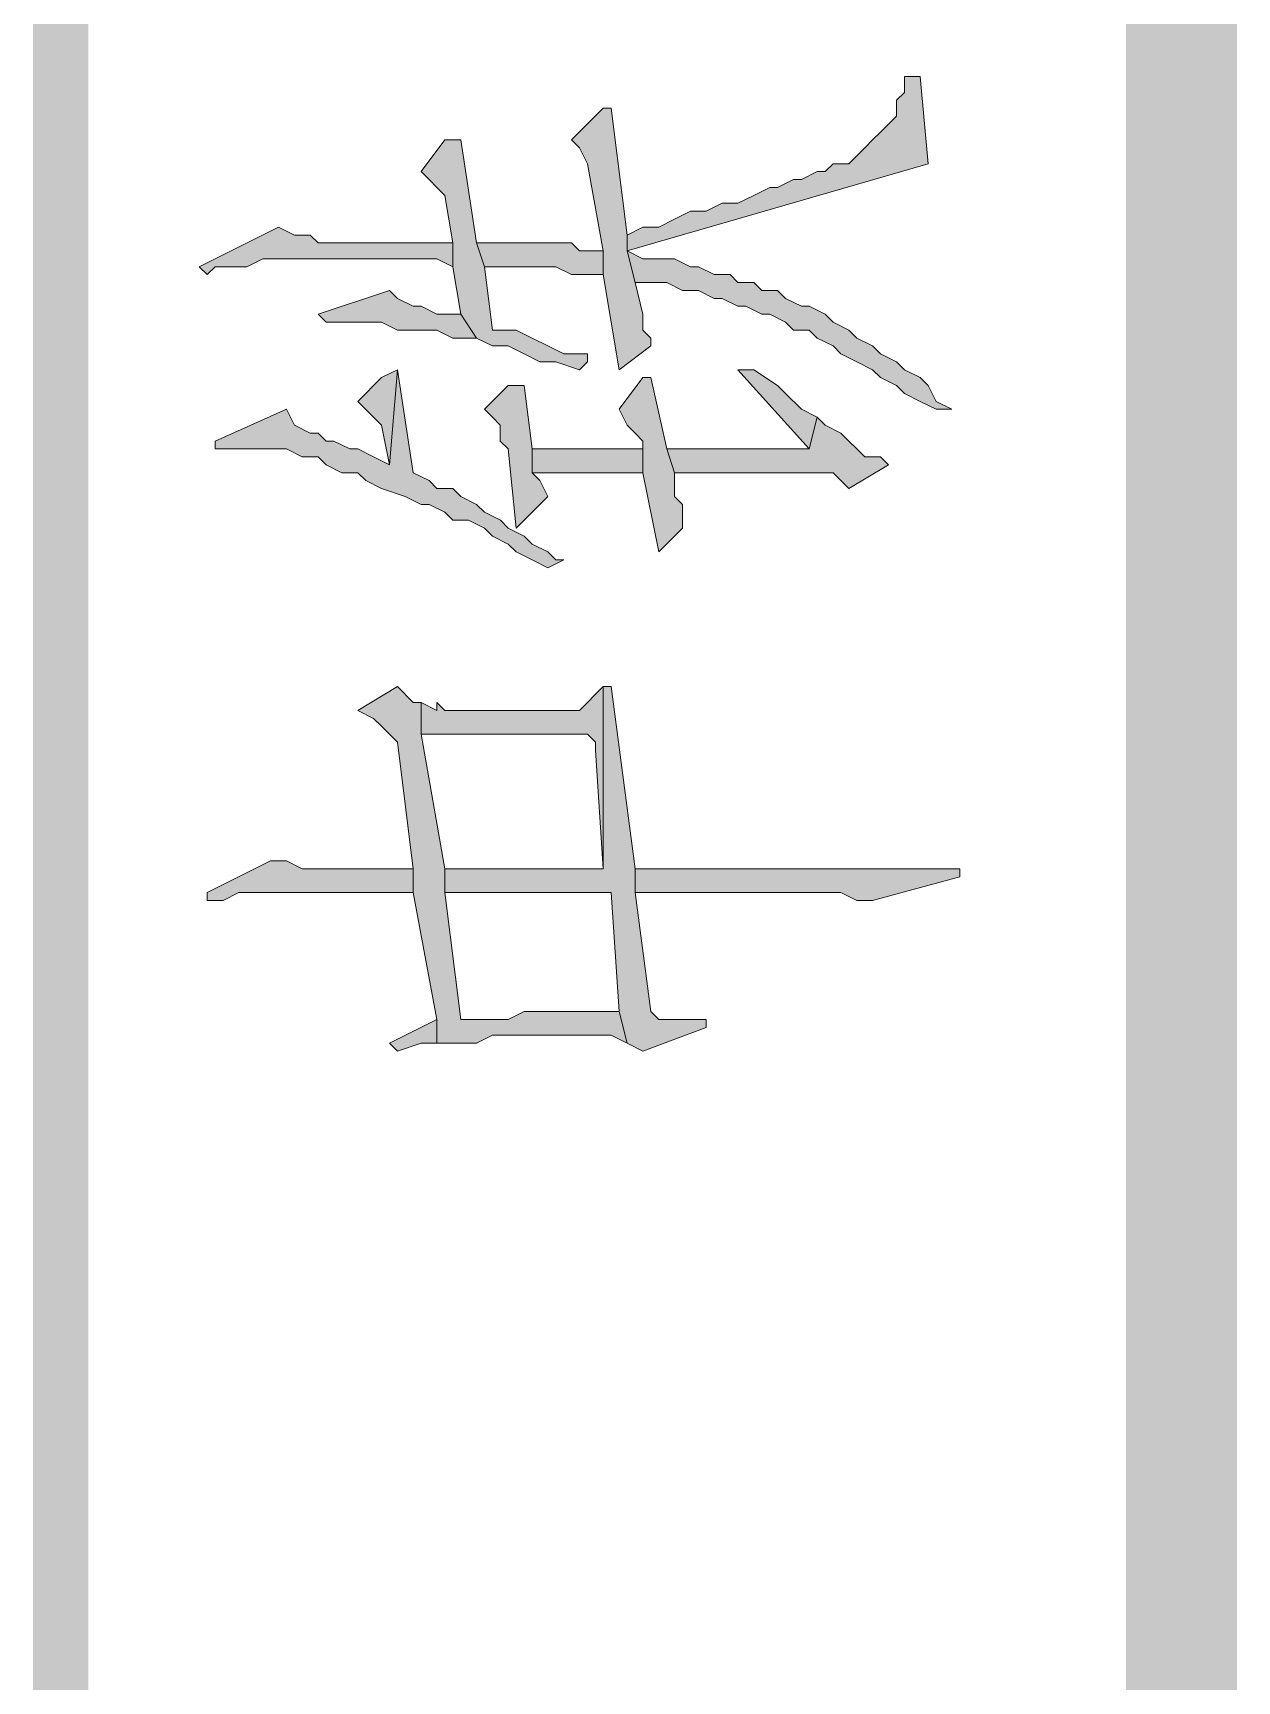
# Model space of a CAD drawing. Header units: millimetres. Extents: x 24 to 410, y 10 to 282.
# Drawn here: x 23.96 to 30.4, y 157.16 to 165.97 of the extents above; entities that cross this region are included whole.
import ezdxf

# ---------------------------------------------------------------- set-up
doc = ezdxf.new("R2010")
doc.units = ezdxf.units.MM

msp = doc.modelspace()

# ---------------------------------------------------------------- hatches: boundary and pattern name
h = msp.add_hatch(color=7)
h.dxf.hatch_style = 2
h.paths.add_polyline_path([(30.395333, 281.643667), (29.802667, 282.236333), (30.395333, 10.244667)])
h = msp.add_hatch(color=7)
h.dxf.hatch_style = 2
h.paths.add_polyline_path([(29.802667, 282.236333), (30.395333, 10.244667), (29.802667, 9.652)])
h = msp.add_hatch(color=7)
h.dxf.hatch_style = 2
h.paths.add_polyline_path([(24.257, 281.94), (23.960667, 281.94), (24.257, 55.837667)])
h = msp.add_hatch(color=7)
h.dxf.hatch_style = 2
h.paths.add_polyline_path([(23.960667, 281.94), (24.257, 55.837667), (23.960667, 55.837667)])
h = msp.add_hatch(color=7)
h.dxf.hatch_style = 2
h.paths.add_polyline_path([(27.135667, 164.888333), (27.135667, 164.803667), (28.744333, 165.269333), (28.702, 165.735), (28.617333, 165.735), (28.617333, 165.650333), (28.575, 165.608), (28.575, 165.523333), (28.532667, 165.481), (28.490333, 165.438667), (28.448, 165.396333), (28.405667, 165.354), (28.363333, 165.311667), (28.321, 165.269333), (28.236333, 165.269333), (28.194, 165.227), (28.151667, 165.227), (28.067, 165.184667), (28.024667, 165.184667), (27.94, 165.142333), (27.897667, 165.142333), (27.813, 165.1), (27.728333, 165.057667), (27.643667, 165.057667), (27.559, 165.015333), (27.474333, 165.015333), (27.389667, 164.973), (27.305, 164.930667), (27.220333, 164.930667)])
h = msp.add_hatch(color=7)
h.dxf.hatch_style = 2
h.paths.add_polyline_path([(26.839333, 165.396333), (26.881667, 165.354), (26.924, 165.269333), (27.008667, 164.803667), (27.008667, 164.676667), (27.093333, 164.168667), (27.262667, 164.295667), (27.262667, 164.338), (27.220333, 164.380333), (27.220333, 164.465), (27.178, 164.634333), (27.135667, 164.803667), (27.135667, 164.888333), (27.051, 165.565667), (27.008667, 165.565667)])
h = msp.add_hatch(color=7)
h.dxf.hatch_style = 2
h.paths.add_polyline_path([(26.035, 165.227), (26.077333, 165.184667), (26.119667, 165.142333), (26.162, 165.1), (26.204333, 164.846), (26.204333, 164.719), (26.246667, 164.465), (26.331333, 164.338), (26.416, 164.295667), (26.500667, 164.295667), (26.585333, 164.253333), (26.67, 164.211), (26.754667, 164.211), (26.881667, 164.168667), (26.924, 164.211), (26.924, 164.253333), (26.797, 164.253333), (26.712333, 164.295667), (26.627667, 164.338), (26.543, 164.380333), (26.416, 164.380333), (26.373667, 164.719), (26.331333, 164.846), (26.246667, 165.396333), (26.162, 165.396333)])
h = msp.add_hatch(color=7)
h.dxf.hatch_style = 2
h.paths.add_polyline_path([(24.849631, 164.719), (24.891965, 164.676667), (24.934298, 164.719), (25.103631, 164.719), (25.188298, 164.761333), (26.119631, 164.761333), (26.204298, 164.719), (26.204298, 164.846), (26.077298, 164.846), (25.611631, 164.846), (25.569298, 164.846), (25.484631, 164.846), (25.442298, 164.888333), (25.357631, 164.888333), (25.272965, 164.930667)])
h = msp.add_hatch(color=7)
h.dxf.hatch_style = 2
h.paths.add_polyline_path([(26.331333, 164.846), (26.373667, 164.719), (26.754667, 164.719), (26.839333, 164.676667), (27.008667, 164.676667), (27.008667, 164.803667), (26.881667, 164.803667), (26.839333, 164.846)])
h = msp.add_hatch(color=7)
h.dxf.hatch_style = 2
h.paths.add_polyline_path([(27.135667, 164.803667), (27.178, 164.634333), (27.347333, 164.634333), (27.432, 164.592), (27.516667, 164.592), (27.601333, 164.549667), (27.643667, 164.549667), (27.728333, 164.507333), (27.770667, 164.507333), (27.855333, 164.465), (27.897667, 164.465), (27.982333, 164.422667), (28.024667, 164.380333), (28.109333, 164.380333), (28.151667, 164.338), (28.236333, 164.295667), (28.278667, 164.253333), (28.363333, 164.211), (28.448, 164.168667), (28.490333, 164.126333), (28.575, 164.084), (28.617333, 164.041667), (28.702, 163.999333), (28.786667, 163.957), (28.871333, 163.957), (28.786667, 163.999333), (28.744333, 164.084), (28.702, 164.126333), (28.617333, 164.168667), (28.575, 164.211), (28.490333, 164.253333), (28.448, 164.295667), (28.363333, 164.338), (28.321, 164.380333), (28.236333, 164.422667), (28.194, 164.465), (28.109333, 164.507333), (28.067, 164.507333), (27.982333, 164.549667), (27.94, 164.592), (27.855333, 164.592), (27.813, 164.634333), (27.728333, 164.634333), (27.686, 164.676667), (27.601333, 164.676667), (27.516667, 164.719), (27.474333, 164.719), (27.389667, 164.761333), (27.220333, 164.761333)])
h = msp.add_hatch(color=7)
h.dxf.hatch_style = 2
h.paths.add_polyline_path([(25.484667, 164.465), (25.527, 164.422667), (25.823333, 164.422667), (25.908, 164.380333), (26.119667, 164.380333), (26.204333, 164.338), (26.331333, 164.338), (26.246667, 164.465), (26.119667, 164.465), (26.035, 164.507333), (25.992667, 164.507333), (25.908, 164.549667), (25.865667, 164.592)])
h = msp.add_hatch(color=7)
h.dxf.hatch_style = 2
h.paths.add_polyline_path([(24.934369, 163.787667), (24.934369, 163.745333), (24.976702, 163.745333), (25.315369, 163.745333), (25.400035, 163.703), (25.484702, 163.703), (25.527035, 163.660667), (25.611702, 163.618333), (25.696369, 163.618333), (25.738702, 163.576), (25.823369, 163.533667), (25.950369, 163.491333), (26.035035, 163.449), (26.077369, 163.449), (26.162035, 163.406667), (26.204369, 163.364333), (26.289035, 163.364333), (26.373702, 163.322), (26.416035, 163.279667), (26.500702, 163.237333), (26.543035, 163.195), (26.627702, 163.152667), (26.712369, 163.110333), (26.797035, 163.152667), (26.754702, 163.152667), (26.712369, 163.195), (26.627702, 163.237333), (26.585369, 163.279667), (26.500702, 163.322), (26.458369, 163.364333), (26.373702, 163.406667), (26.331369, 163.449), (26.246702, 163.491333), (26.204369, 163.533667), (26.119702, 163.533667), (26.077369, 163.576), (25.992702, 163.618333), (25.908035, 164.168667), (25.865702, 163.660667), (25.781035, 163.703), (25.696369, 163.745333), (25.654035, 163.745333), (25.569369, 163.787667), (25.527035, 163.787667), (25.484702, 163.83), (25.442369, 163.83), (25.357702, 163.872333), (25.315369, 163.957)])
h = msp.add_hatch(color=7)
h.dxf.hatch_style = 2
h.paths.add_polyline_path([(25.696333, 163.999333), (25.738667, 163.957), (25.781, 163.914667), (25.823333, 163.872333), (25.865667, 163.660667), (25.908, 164.168667), (25.823333, 164.126333)])
h = msp.add_hatch(color=7)
h.dxf.hatch_style = 2
h.paths.add_polyline_path([(27.728333, 164.168667), (28.109333, 163.745333), (28.151667, 163.914667), (28.067, 163.957), (27.982333, 164.041667), (27.94, 164.084), (27.813, 164.168667)])
h = msp.add_hatch(color=7)
h.dxf.hatch_style = 2
h.paths.add_polyline_path([(26.373667, 163.957), (26.416, 163.914667), (26.458333, 163.872333), (26.458333, 163.787667), (26.500667, 163.745333), (26.543, 163.322), (26.712333, 163.491333), (26.67, 163.576), (26.627667, 163.618333), (26.627667, 163.745333), (26.585333, 164.084), (26.500667, 164.084)])
h = msp.add_hatch(color=7)
h.dxf.hatch_style = 2
h.paths.add_polyline_path([(27.093333, 163.957), (27.135667, 163.872333), (27.178, 163.83), (27.220333, 163.787667), (27.220333, 163.618333), (27.305, 163.195), (27.432, 163.322), (27.432, 163.449), (27.389667, 163.491333), (27.389667, 163.618333), (27.347333, 163.745333), (27.262667, 164.126333), (27.220333, 164.126333)])
h = msp.add_hatch(color=7)
h.dxf.hatch_style = 2
h.paths.add_polyline_path([(27.347333, 163.745333), (27.389667, 163.618333), (28.236333, 163.618333), (28.321, 163.533667), (28.532667, 163.660667), (28.490333, 163.703), (28.405667, 163.703), (28.363333, 163.745333), (28.321, 163.787667), (28.278667, 163.83), (28.194, 163.872333), (28.151667, 163.914667), (28.109333, 163.745333)])
h = msp.add_hatch(color=7)
h.dxf.hatch_style = 2
h.paths.add_polyline_path([(27.220333, 163.618333), (27.220333, 163.745333), (26.627667, 163.745333), (26.627667, 163.618333)])
h = msp.add_hatch(color=7)
h.dxf.hatch_style = 2
h.paths.add_polyline_path([(25.696333, 162.348333), (25.781, 162.306), (25.823333, 162.263667), (25.865667, 162.221333), (25.908, 162.179), (25.992667, 161.501667), (25.992667, 161.374667), (26.119667, 160.697333), (26.119667, 160.570333), (26.162, 160.570333), (26.331333, 160.570333), (26.416, 160.612667), (27.051, 160.612667), (27.135667, 160.570333), (27.093333, 160.739667), (27.051, 160.739667), (26.966333, 160.739667), (26.585333, 160.739667), (26.500667, 160.697333), (26.246667, 160.697333), (26.162, 161.374667), (26.162, 161.501667), (26.035, 162.221333), (26.035, 162.390667), (25.992667, 162.390667), (25.908, 162.475333)])
h = msp.add_hatch(color=7)
h.dxf.hatch_style = 2
h.paths.add_polyline_path([(26.035, 162.390667), (26.035, 162.221333), (26.924, 162.221333), (26.966333, 162.179), (26.966333, 162.136667), (27.008667, 161.501667), (27.008667, 162.475333), (26.881667, 162.348333), (26.162, 162.348333), (26.119667, 162.390667), (26.119667, 162.348333)])
h = msp.add_hatch(color=7)
h.dxf.hatch_style = 2
h.paths.add_polyline_path([(26.162, 161.501667), (26.162, 161.374667), (26.246667, 161.374667), (27.051, 161.374667), (27.093333, 160.739667), (27.135667, 160.570333), (27.220333, 160.528), (27.559, 160.655), (27.559, 160.697333), (27.474333, 160.697333), (27.305, 160.697333), (27.262667, 160.739667), (27.178, 161.374667), (27.178, 161.501667), (27.051, 162.475333), (27.008667, 162.475333), (27.008667, 161.501667), (26.797, 161.501667), (26.67, 161.501667)])
h = msp.add_hatch(color=7)
h.dxf.hatch_style = 2
h.paths.add_polyline_path([(24.892035, 161.374667), (24.892035, 161.332333), (24.976702, 161.332333), (25.061369, 161.374667), (25.992702, 161.374667), (25.992702, 161.501667), (25.738702, 161.501667), (25.696369, 161.501667), (25.400035, 161.501667), (25.315369, 161.544), (25.230702, 161.544)])
h = msp.add_hatch(color=7)
h.dxf.hatch_style = 2
h.paths.add_polyline_path([(27.178, 161.501667), (27.178, 161.374667), (27.305, 161.374667), (28.278667, 161.374667), (28.363333, 161.332333), (28.448, 161.332333), (28.913667, 161.459333), (28.913667, 161.501667), (28.321, 161.501667), (28.109333, 161.501667), (27.94, 161.501667)])
h = msp.add_hatch(color=7)
h.dxf.hatch_style = 2
h.paths.add_polyline_path([(25.865631, 160.570333), (25.907965, 160.528), (26.034965, 160.570333), (26.119631, 160.570333), (26.119631, 160.697333)])

# ---------------------------------------------------------------- linework, layer by layer
at = {"color": 7, "lineweight": 0}
for points in [[(27.135667, 164.888333), (27.135667, 164.803667), (28.744333, 165.269333), (28.702, 165.735), (28.617333, 165.735), (28.617333, 165.650333), (28.575, 165.608), (28.575, 165.523333), (28.532667, 165.481), (28.490333, 165.438667), (28.448, 165.396333), (28.405667, 165.354), (28.363333, 165.311667), (28.321, 165.269333), (28.236333, 165.269333), (28.194, 165.227), (28.151667, 165.227), (28.067, 165.184667), (28.024667, 165.184667), (27.94, 165.142333), (27.897667, 165.142333), (27.813, 165.1), (27.728333, 165.057667), (27.643667, 165.057667), (27.559, 165.015333), (27.474333, 165.015333), (27.389667, 164.973), (27.305, 164.930667), (27.220333, 164.930667)], [(26.839333, 165.396333), (26.881667, 165.354), (26.924, 165.269333), (27.008667, 164.803667), (27.008667, 164.676667), (27.093333, 164.168667), (27.262667, 164.295667), (27.262667, 164.338), (27.220333, 164.380333), (27.220333, 164.465), (27.178, 164.634333), (27.135667, 164.803667), (27.135667, 164.888333), (27.051, 165.565667), (27.008667, 165.565667)], [(26.035, 165.227), (26.077333, 165.184667), (26.119667, 165.142333), (26.162, 165.1), (26.204333, 164.846), (26.204333, 164.719), (26.246667, 164.465), (26.331333, 164.338), (26.416, 164.295667), (26.500667, 164.295667), (26.585333, 164.253333), (26.67, 164.211), (26.754667, 164.211), (26.881667, 164.168667), (26.924, 164.211), (26.924, 164.253333), (26.797, 164.253333), (26.712333, 164.295667), (26.627667, 164.338), (26.543, 164.380333), (26.416, 164.380333), (26.373667, 164.719), (26.331333, 164.846), (26.246667, 165.396333), (26.162, 165.396333)], [(24.849631, 164.719), (24.891965, 164.676667), (24.934298, 164.719), (25.103631, 164.719), (25.188298, 164.761333), (26.119631, 164.761333), (26.204298, 164.719), (26.204298, 164.846), (26.077298, 164.846), (25.611631, 164.846), (25.569298, 164.846), (25.484631, 164.846), (25.442298, 164.888333), (25.357631, 164.888333), (25.272965, 164.930667)], [(26.331333, 164.846), (26.373667, 164.719), (26.754667, 164.719), (26.839333, 164.676667), (27.008667, 164.676667), (27.008667, 164.803667), (26.881667, 164.803667), (26.839333, 164.846)], [(27.135667, 164.803667), (27.178, 164.634333), (27.347333, 164.634333), (27.432, 164.592), (27.516667, 164.592), (27.601333, 164.549667), (27.643667, 164.549667), (27.728333, 164.507333), (27.770667, 164.507333), (27.855333, 164.465), (27.897667, 164.465), (27.982333, 164.422667), (28.024667, 164.380333), (28.109333, 164.380333), (28.151667, 164.338), (28.236333, 164.295667), (28.278667, 164.253333), (28.363333, 164.211), (28.448, 164.168667), (28.490333, 164.126333), (28.575, 164.084), (28.617333, 164.041667), (28.702, 163.999333), (28.786667, 163.957), (28.871333, 163.957), (28.786667, 163.999333), (28.744333, 164.084), (28.702, 164.126333), (28.617333, 164.168667), (28.575, 164.211), (28.490333, 164.253333), (28.448, 164.295667), (28.363333, 164.338), (28.321, 164.380333), (28.236333, 164.422667), (28.194, 164.465), (28.109333, 164.507333), (28.067, 164.507333), (27.982333, 164.549667), (27.94, 164.592), (27.855333, 164.592), (27.813, 164.634333), (27.728333, 164.634333), (27.686, 164.676667), (27.601333, 164.676667), (27.516667, 164.719), (27.474333, 164.719), (27.389667, 164.761333), (27.220333, 164.761333)], [(25.484667, 164.465), (25.527, 164.422667), (25.823333, 164.422667), (25.908, 164.380333), (26.119667, 164.380333), (26.204333, 164.338), (26.331333, 164.338), (26.246667, 164.465), (26.119667, 164.465), (26.035, 164.507333), (25.992667, 164.507333), (25.908, 164.549667), (25.865667, 164.592)], [(24.934369, 163.787667), (24.934369, 163.745333), (24.976702, 163.745333), (25.315369, 163.745333), (25.400035, 163.703), (25.484702, 163.703), (25.527035, 163.660667), (25.611702, 163.618333), (25.696369, 163.618333), (25.738702, 163.576), (25.823369, 163.533667), (25.950369, 163.491333), (26.035035, 163.449), (26.077369, 163.449), (26.162035, 163.406667), (26.204369, 163.364333), (26.289035, 163.364333), (26.373702, 163.322), (26.416035, 163.279667), (26.500702, 163.237333), (26.543035, 163.195), (26.627702, 163.152667), (26.712369, 163.110333), (26.797035, 163.152667), (26.754702, 163.152667), (26.712369, 163.195), (26.627702, 163.237333), (26.585369, 163.279667), (26.500702, 163.322), (26.458369, 163.364333), (26.373702, 163.406667), (26.331369, 163.449), (26.246702, 163.491333), (26.204369, 163.533667), (26.119702, 163.533667), (26.077369, 163.576), (25.992702, 163.618333), (25.908035, 164.168667), (25.865702, 163.660667), (25.781035, 163.703), (25.696369, 163.745333), (25.654035, 163.745333), (25.569369, 163.787667), (25.527035, 163.787667), (25.484702, 163.83), (25.442369, 163.83), (25.357702, 163.872333), (25.315369, 163.957)], [(25.696333, 163.999333), (25.738667, 163.957), (25.781, 163.914667), (25.823333, 163.872333), (25.865667, 163.660667), (25.908, 164.168667), (25.823333, 164.126333)], [(27.728333, 164.168667), (28.109333, 163.745333), (28.151667, 163.914667), (28.067, 163.957), (27.982333, 164.041667), (27.94, 164.084), (27.813, 164.168667)], [(26.373667, 163.957), (26.416, 163.914667), (26.458333, 163.872333), (26.458333, 163.787667), (26.500667, 163.745333), (26.543, 163.322), (26.712333, 163.491333), (26.67, 163.576), (26.627667, 163.618333), (26.627667, 163.745333), (26.585333, 164.084), (26.500667, 164.084)], [(27.093333, 163.957), (27.135667, 163.872333), (27.178, 163.83), (27.220333, 163.787667), (27.220333, 163.618333), (27.305, 163.195), (27.432, 163.322), (27.432, 163.449), (27.389667, 163.491333), (27.389667, 163.618333), (27.347333, 163.745333), (27.262667, 164.126333), (27.220333, 164.126333)], [(27.347333, 163.745333), (27.389667, 163.618333), (28.236333, 163.618333), (28.321, 163.533667), (28.532667, 163.660667), (28.490333, 163.703), (28.405667, 163.703), (28.363333, 163.745333), (28.321, 163.787667), (28.278667, 163.83), (28.194, 163.872333), (28.151667, 163.914667), (28.109333, 163.745333)], [(27.220333, 163.618333), (27.220333, 163.745333), (26.627667, 163.745333), (26.627667, 163.618333)], [(25.696333, 162.348333), (25.781, 162.306), (25.823333, 162.263667), (25.865667, 162.221333), (25.908, 162.179), (25.992667, 161.501667), (25.992667, 161.374667), (26.119667, 160.697333), (26.119667, 160.570333), (26.162, 160.570333), (26.331333, 160.570333), (26.416, 160.612667), (27.051, 160.612667), (27.135667, 160.570333), (27.093333, 160.739667), (27.051, 160.739667), (26.966333, 160.739667), (26.585333, 160.739667), (26.500667, 160.697333), (26.246667, 160.697333), (26.162, 161.374667), (26.162, 161.501667), (26.035, 162.221333), (26.035, 162.390667), (25.992667, 162.390667), (25.908, 162.475333)], [(26.035, 162.390667), (26.035, 162.221333), (26.924, 162.221333), (26.966333, 162.179), (26.966333, 162.136667), (27.008667, 161.501667), (27.008667, 162.475333), (26.881667, 162.348333), (26.162, 162.348333), (26.119667, 162.390667), (26.119667, 162.348333)], [(26.162, 161.501667), (26.162, 161.374667), (26.246667, 161.374667), (27.051, 161.374667), (27.093333, 160.739667), (27.135667, 160.570333), (27.220333, 160.528), (27.559, 160.655), (27.559, 160.697333), (27.474333, 160.697333), (27.305, 160.697333), (27.262667, 160.739667), (27.178, 161.374667), (27.178, 161.501667), (27.051, 162.475333), (27.008667, 162.475333), (27.008667, 161.501667), (26.797, 161.501667), (26.67, 161.501667)], [(24.892035, 161.374667), (24.892035, 161.332333), (24.976702, 161.332333), (25.061369, 161.374667), (25.992702, 161.374667), (25.992702, 161.501667), (25.738702, 161.501667), (25.696369, 161.501667), (25.400035, 161.501667), (25.315369, 161.544), (25.230702, 161.544)], [(27.178, 161.501667), (27.178, 161.374667), (27.305, 161.374667), (28.278667, 161.374667), (28.363333, 161.332333), (28.448, 161.332333), (28.913667, 161.459333), (28.913667, 161.501667), (28.321, 161.501667), (28.109333, 161.501667), (27.94, 161.501667)], [(25.865631, 160.570333), (25.907965, 160.528), (26.034965, 160.570333), (26.119631, 160.570333), (26.119631, 160.697333)]]:
    msp.add_lwpolyline(points, close=True, dxfattribs=at)

doc.saveas('drawing.dxf')
